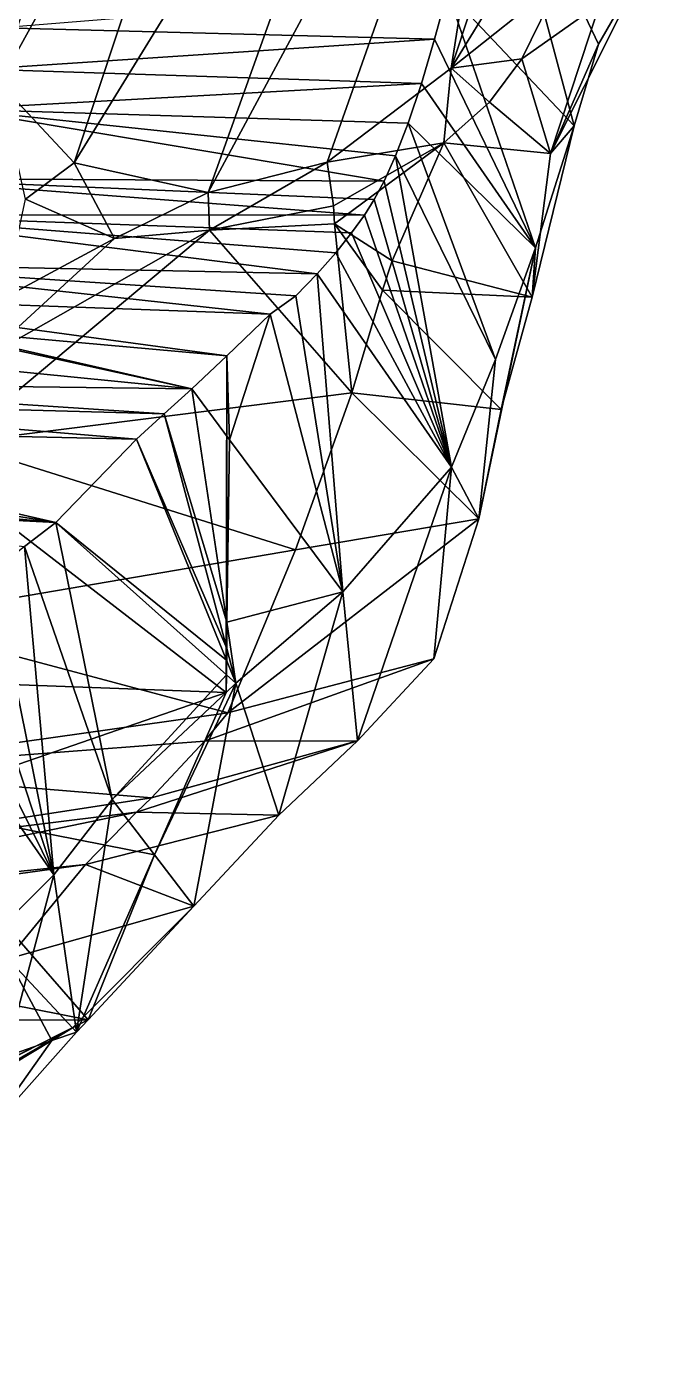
# Model space of a CAD drawing. Extents: x 0 to 165, y 0 to 73.
# Drawn here: x 154.37 to 163.92, y 13.79 to 34.1 of the extents above; entities that cross this region are included whole.
import ezdxf

# ---------------------------------------------------------------- set-up
doc = ezdxf.new("R2010")
doc.units = 0
doc.layers.get('0').update_dxf_attribs({"color": 1, "linetype": 'CONTINUOUS'})

msp = doc.modelspace()

# ---------------------------------------------------------------- linework, layer by layer
at = {"color": 60}
for points in [[(157.143, 31.5677, 174.29), (155.099, 32.0181, 175.911), (160.387, 40.6116, 180.249)], [(155.711, 30.8649, 175.104), (155.099, 32.0181, 175.911), (157.143, 31.5677, 174.29)], [(157.143, 31.5677, 174.29), (158.963, 32.0273, 173.064), (157.165, 30.9894, 174.066)], [(157.165, 30.9894, 174.066), (155.711, 30.8649, 175.104), (157.143, 31.5677, 174.29)], [(157.165, 30.9894, 174.066), (159.075, 31.086, 172.814), (159.343, 28.5041, 170.606)], [(157.165, 30.9894, 174.066), (159.343, 28.5041, 170.606), (153.279, 27.7391, 174.269)], [(157.165, 30.9894, 174.066), (153.279, 27.7391, 174.269), (153.727, 29.0388, 175.017)], [(155.711, 30.8649, 175.104), (157.165, 30.9894, 174.066), (153.727, 29.0388, 175.017)], [(153.727, 29.0388, 175.017), (154.03, 29.9579, 175.523), (155.711, 30.8649, 175.104)], [(153.279, 27.7391, 174.269), (159.343, 28.5041, 170.606), (158.479, 26.1044, 168.87)], [(148.52, 27.9658, 153.774), (156.05, 27.7971, 154.788), (148.892, 28.3939, 154.488)], [(148.199, 27.5941, 153.212), (154.815, 26.5223, 153.035), (148.52, 27.9658, 153.774)], [(148.52, 27.9658, 153.774), (154.815, 26.5223, 153.035), (156.05, 27.7971, 154.788)], [(153.279, 27.7391, 174.269), (158.479, 26.1044, 168.87), (152.154, 25.0245, 172.42)], [(154.815, 26.5223, 153.035), (157.426, 24.4182, 156.835), (156.05, 27.7971, 154.788)], [(154.815, 26.5223, 153.035), (147.721, 26.8856, 152.252), (154.336, 26.1549, 152.354)], [(155.677, 22.2861, 154.329), (157.423, 24.196, 156.835), (154.815, 26.5223, 153.035)], [(155.677, 22.2861, 154.329), (154.788, 21.1348, 152.692), (155.133, 18.7341, 156.582)]]:
    msp.add_polyline3d(points, close=True, dxfattribs=at)
at = {"color": 20}
for points in [[(157.821, 40.2395, 181.407), (160.387, 40.6116, 180.249), (155.099, 32.0181, 175.911)], [(155.892, 39.2877, 181.498), (157.821, 40.2395, 181.407), (153.958, 33.237, 177.49)]]:
    msp.add_polyline3d(points, close=True, dxfattribs=at)
at = {"color": 30}
msp.add_polyline3d([(161.966, 40.5207, 178.722), (157.143, 31.5677, 174.29), (160.387, 40.6116, 180.249)], close=True, dxfattribs=at)
at = {"color": 70}
for points in [[(158.963, 32.0273, 173.064), (157.143, 31.5677, 174.29), (161.966, 40.5207, 178.722)], [(158.963, 32.0273, 173.064), (161.966, 40.5207, 178.722), (160.86, 33.4677, 172.494)], [(160.86, 33.4677, 172.494), (161.966, 40.5207, 178.722), (163.043, 40.0634, 176.828)], [(160.86, 33.4677, 172.494), (163.043, 40.0634, 176.828), (162.335, 35.8733, 173.21)], [(162.335, 35.8733, 173.21), (162.513, 34.7843, 172.952), (160.86, 33.4677, 172.494)], [(161.937, 33.6061, 172.519), (160.86, 33.4677, 172.494), (162.513, 34.7843, 172.952)], [(161.937, 33.6061, 172.519), (162.513, 34.7843, 172.952), (163.133, 34.4491, 172.129)], [(163.133, 34.4491, 172.129), (162.375, 32.1614, 170.771), (161.937, 33.6061, 172.519)], [(161.937, 33.6061, 172.519), (161.444, 32.9468, 172.439), (160.86, 33.4677, 172.494)], [(161.937, 33.6061, 172.519), (162.375, 32.1614, 170.771), (161.444, 32.9468, 172.439)], [(158.963, 32.0273, 173.064), (160.86, 33.4677, 172.494), (160.747, 32.3249, 172.47)], [(160.747, 32.3249, 172.47), (160.86, 33.4677, 172.494), (161.444, 32.9468, 172.439)], [(160.747, 32.3249, 172.47), (161.444, 32.9468, 172.439), (162.375, 32.1614, 170.771)], [(160.747, 32.3249, 172.47), (159.06, 31.3637, 173.015), (158.963, 32.0273, 173.064)], [(160.747, 32.3249, 172.47), (159.075, 31.086, 172.814), (159.06, 31.3637, 173.015)], [(159.075, 31.086, 172.814), (160.747, 32.3249, 172.47), (159.956, 30.5205, 171.883)], [(160.747, 32.3249, 172.47), (162.375, 32.1614, 170.771), (162.097, 29.9656, 169.565)], [(158.963, 32.0273, 173.064), (159.06, 31.3637, 173.015), (157.165, 30.9894, 174.066)], [(159.06, 31.3637, 173.015), (159.075, 31.086, 172.814), (157.165, 30.9894, 174.066)], [(159.075, 31.086, 172.814), (159.811, 30.0722, 171.589), (159.343, 28.5041, 170.606)], [(147.979, 27.1496, 152.703), (154.815, 26.5223, 153.035), (148.199, 27.5941, 153.212)], [(147.721, 26.8856, 152.252), (154.815, 26.5223, 153.035), (147.979, 27.1496, 152.703)], [(154.336, 26.1549, 152.354), (155.677, 22.2861, 154.329), (154.815, 26.5223, 153.035)], [(152.154, 25.0245, 172.42), (158.479, 26.1044, 168.87), (157.446, 23.6133, 166.763)], [(153.855, 25.7703, 151.659), (154.788, 21.1348, 152.692), (154.336, 26.1549, 152.354)], [(154.336, 26.1549, 152.354), (154.788, 21.1348, 152.692), (155.677, 22.2861, 154.329)], [(154.788, 21.1348, 152.692), (152.973, 24.805, 150.329), (152.537, 24.3643, 149.665)]]:
    msp.add_polyline3d(points, close=True, dxfattribs=at)
at = {"color": 2}
for points in [[(155.099, 32.0181, 175.911), (153.958, 33.237, 177.49), (157.821, 40.2395, 181.407)], [(155.099, 32.0181, 175.911), (154.352, 31.4659, 176.491), (153.958, 33.237, 177.49)], [(154.352, 31.4659, 176.491), (155.099, 32.0181, 175.911), (155.711, 30.8649, 175.104)], [(154.03, 29.9579, 175.523), (154.352, 31.4659, 176.491), (155.711, 30.8649, 175.104)], [(149.22, 28.6627, 154.926), (156.897, 28.5639, 156.018), (149.801, 29.2655, 155.713)], [(148.892, 28.3939, 154.488), (156.471, 28.1831, 155.393), (149.22, 28.6627, 154.926)], [(149.22, 28.6627, 154.926), (156.471, 28.1831, 155.393), (156.897, 28.5639, 156.018)], [(156.471, 28.1831, 155.393), (157.43, 24.9987, 156.835), (156.897, 28.5639, 156.018)], [(156.471, 28.1831, 155.393), (148.892, 28.3939, 154.488), (156.05, 27.7971, 154.788)], [(156.05, 27.7971, 154.788), (157.428, 24.5969, 156.835), (156.471, 28.1831, 155.393)], [(153.724, 17.1466, 154.587), (154.788, 21.1348, 152.692), (152.617, 18.9611, 149.31)], [(153.724, 17.1466, 154.587), (155.133, 18.7341, 156.582), (154.788, 21.1348, 152.692)], [(153.724, 17.1466, 154.587), (154.758, 18.603, 156.835), (155.133, 18.7341, 156.582)]]:
    msp.add_polyline3d(points, close=True, dxfattribs=at)
at = {"color": 4}
for points in [[(160.804, 34.6376, 163.909), (162.74, 32.5823, 167.486), (161.511, 37.192, 166.156)], [(160.606, 33.9085, 163.268), (160.804, 34.6376, 163.909), (153.995, 34.0804, 163.518)], [(160.606, 33.9085, 163.268), (162.149, 30.7209, 165.807), (160.804, 34.6376, 163.909)], [(160.804, 34.6376, 163.909), (162.149, 30.7209, 165.807), (162.74, 32.5823, 167.486)], [(153.995, 34.0804, 163.518), (153.681, 33.4507, 162.791), (160.606, 33.9085, 163.268)], [(160.606, 33.9085, 163.268), (153.681, 33.4507, 162.791), (160.404, 33.2293, 162.635)], [(160.606, 33.9085, 163.268), (160.404, 33.2293, 162.635), (162.149, 30.7209, 165.807)], [(160.404, 33.2293, 162.635), (160.202, 32.626, 162.031), (162.149, 30.7209, 165.807)], [(159.426, 23.1827, 162.89), (160.865, 27.3695, 162.152), (159.202, 25.46, 159.281)], [(159.426, 23.1827, 162.89), (157.088, 23.1818, 166.137), (160.595, 24.4374, 164.821)], [(159.426, 23.1827, 162.89), (158.224, 22.0486, 161.033), (156.049, 22.0959, 164.364)]]:
    msp.add_polyline3d(points, close=True, dxfattribs=at)
at = {"color": 110}
for points in [[(161.511, 37.192, 166.156), (162.74, 32.5823, 167.486), (163.111, 33.8313, 168.546)], [(161.282, 26.5772, 166.936), (162.149, 30.7209, 165.807), (161.534, 29.0122, 164.1)], [(161.282, 26.5772, 166.936), (159.343, 28.5041, 170.606), (161.621, 28.2511, 168.223)], [(161.282, 26.5772, 166.936), (157.446, 23.6133, 166.763), (158.479, 26.1044, 168.87)], [(157.446, 23.6133, 166.763), (151.199, 22.7335, 170.728), (152.154, 25.0245, 172.42)], [(157.088, 23.1818, 166.137), (157.446, 23.6133, 166.763), (160.595, 24.4374, 164.821)], [(157.088, 23.1818, 166.137), (151.199, 22.7335, 170.728), (157.446, 23.6133, 166.763)]]:
    msp.add_polyline3d(points, close=True, dxfattribs=at)
at = {"color": 100}
for points in [[(163.111, 33.8313, 168.546), (163.919, 35.2382, 169.603), (161.511, 37.192, 166.156)], [(163.111, 33.8313, 168.546), (162.375, 32.1614, 170.771), (163.919, 35.2382, 169.603)], [(162.74, 32.5823, 167.486), (162.149, 30.7209, 165.807), (162.097, 29.9656, 169.565)], [(161.621, 28.2511, 168.223), (162.149, 30.7209, 165.807), (161.282, 26.5772, 166.936)], [(161.621, 28.2511, 168.223), (162.097, 29.9656, 169.565), (162.149, 30.7209, 165.807)], [(161.621, 28.2511, 168.223), (159.343, 28.5041, 170.606), (159.811, 30.0722, 171.589)], [(149.878, 21.3303, 168.742), (156.049, 22.0959, 164.364), (149.113, 20.6594, 167.623)], [(148.872, 20.4094, 167.262), (155.268, 21.2938, 163.037), (154.086, 19.8554, 160.965)], [(148.872, 20.4094, 167.262), (149.113, 20.6594, 167.623), (155.268, 21.2938, 163.037)]]:
    msp.add_polyline3d(points, close=True, dxfattribs=at)
at = {"color": 3}
for points in [[(163.919, 35.2382, 169.603), (162.375, 32.1614, 170.771), (163.133, 34.4491, 172.129)], [(162.097, 29.9656, 169.565), (162.375, 32.1614, 170.771), (162.74, 32.5823, 167.486)], [(152.537, 24.3643, 149.665), (152.617, 18.9611, 149.31), (154.788, 21.1348, 152.692)]]:
    msp.add_polyline3d(points, close=True, dxfattribs=at)
at = {"color": 80}
for points in [[(162.375, 32.1614, 170.771), (163.111, 33.8313, 168.546), (162.74, 32.5823, 167.486)], [(159.956, 30.5205, 171.883), (160.747, 32.3249, 172.47), (162.097, 29.9656, 169.565)], [(159.956, 30.5205, 171.883), (159.811, 30.0722, 171.589), (159.075, 31.086, 172.814)], [(159.956, 30.5205, 171.883), (162.097, 29.9656, 169.565), (159.811, 30.0722, 171.589)], [(159.811, 30.0722, 171.589), (162.097, 29.9656, 169.565), (161.621, 28.2511, 168.223)], [(159.343, 28.5041, 170.606), (161.282, 26.5772, 166.936), (158.479, 26.1044, 168.87)], [(153.409, 25.2928, 150.991), (154.788, 21.1348, 152.692), (153.855, 25.7703, 151.659)], [(153.409, 25.2928, 150.991), (152.973, 24.805, 150.329), (154.788, 21.1348, 152.692)], [(151.199, 22.7335, 170.728), (157.088, 23.1818, 166.137), (156.277, 22.3131, 164.748)]]:
    msp.add_polyline3d(points, close=True, dxfattribs=at)
at = {"color": 140}
for points in [[(153.288, 32.8415, 161.878), (160.404, 33.2293, 162.635), (153.681, 33.4507, 162.791)], [(153.288, 32.8415, 161.878), (160.202, 32.626, 162.031), (160.404, 33.2293, 162.635)], [(160.008, 32.1235, 161.483), (160.202, 32.626, 162.031), (153.288, 32.8415, 161.878)], [(160.008, 32.1235, 161.483), (153.288, 32.8415, 161.878), (159.834, 31.7386, 161.018)], [(160.008, 32.1235, 161.483), (161.534, 29.0122, 164.1), (160.202, 32.626, 162.031)], [(160.202, 32.626, 162.031), (161.534, 29.0122, 164.1), (162.149, 30.7209, 165.807)], [(160.008, 32.1235, 161.483), (159.834, 31.7386, 161.018), (160.865, 27.3695, 162.152)], [(160.865, 27.3695, 162.152), (161.534, 29.0122, 164.1), (160.008, 32.1235, 161.483)], [(159.834, 31.7386, 161.018), (152.218, 31.7803, 160.216), (159.684, 31.4602, 160.65)], [(160.865, 27.3695, 162.152), (161.282, 26.5772, 166.936), (161.534, 29.0122, 164.1)], [(160.865, 27.3695, 162.152), (160.595, 24.4374, 164.821), (161.282, 26.5772, 166.936)], [(158.224, 22.0486, 161.033), (159.426, 23.1827, 162.89), (159.202, 25.46, 159.281)], [(158.224, 22.0486, 161.033), (157.57, 24.0651, 157.048), (156.928, 20.6585, 159.167)], [(158.224, 22.0486, 161.033), (156.928, 20.6585, 159.167), (155.268, 21.2938, 163.037)], [(154.086, 19.8554, 160.965), (154.758, 18.603, 156.835), (152.576, 17.8396, 158.306)]]:
    msp.add_polyline3d(points, close=True, dxfattribs=at)
at = {"color": 150}
for points in [[(152.218, 31.7803, 160.216), (159.834, 31.7386, 161.018), (153.288, 32.8415, 161.878)], [(159.534, 31.2177, 160.325), (159.684, 31.4602, 160.65), (152.218, 31.7803, 160.216)], [(159.684, 31.4602, 160.65), (160.865, 27.3695, 162.152), (159.834, 31.7386, 161.018)], [(159.684, 31.4602, 160.65), (159.534, 31.2177, 160.325), (160.865, 27.3695, 162.152)], [(159.333, 30.9511, 159.936), (151.691, 31.2219, 159.178), (159.095, 30.6423, 159.501)], [(159.333, 30.9511, 159.936), (160.865, 27.3695, 162.152), (159.534, 31.2177, 160.325)], [(159.333, 30.9511, 159.936), (159.095, 30.6423, 159.501), (160.865, 27.3695, 162.152)], [(159.095, 30.6423, 159.501), (158.809, 30.3242, 159.01), (160.865, 27.3695, 162.152)], [(159.202, 25.46, 159.281), (160.865, 27.3695, 162.152), (158.809, 30.3242, 159.01)], [(159.202, 25.46, 159.281), (157.43, 24.9987, 156.835), (157.57, 24.0651, 157.048)]]:
    msp.add_polyline3d(points, close=True, dxfattribs=at)
at = {"color": 160}
for points in [[(151.691, 31.2219, 159.178), (159.534, 31.2177, 160.325), (152.218, 31.7803, 160.216)], [(158.809, 30.3242, 159.01), (151.691, 31.2219, 159.178), (150.963, 30.4849, 157.914)], [(158.809, 30.3242, 159.01), (159.095, 30.6423, 159.501), (151.691, 31.2219, 159.178)], [(151.691, 31.2219, 159.178), (159.333, 30.9511, 159.936), (159.534, 31.2177, 160.325)], [(150.963, 30.4849, 157.914), (150.758, 29.9689, 156.835), (158.091, 29.7043, 157.854)], [(158.483, 29.9845, 158.468), (150.963, 30.4849, 157.914), (158.091, 29.7043, 157.854)], [(150.963, 30.4849, 157.914), (158.483, 29.9845, 158.468), (158.809, 30.3242, 159.01)], [(158.483, 29.9845, 158.468), (159.202, 25.46, 159.281), (158.809, 30.3242, 159.01)], [(158.091, 29.7043, 157.854), (159.202, 25.46, 159.281), (158.483, 29.9845, 158.468)], [(158.091, 29.7043, 157.854), (157.473, 27.7873, 156.835), (159.202, 25.46, 159.281)], [(156.928, 20.6585, 159.167), (154.086, 19.8554, 160.965), (155.268, 21.2938, 163.037)], [(156.928, 20.6585, 159.167), (155.073, 18.7988, 156.835), (154.086, 19.8554, 160.965)]]:
    msp.add_polyline3d(points, close=True, dxfattribs=at)
at = {"color": 40}
for points in [[(150.445, 29.9802, 156.791), (149.801, 29.2655, 155.713), (156.897, 28.5639, 156.018)], [(150.758, 29.9689, 156.835), (157.428, 29.0711, 156.835), (149.87, 29.7443, 156.835)], [(156.897, 28.5639, 156.018), (150.758, 29.9689, 156.835), (150.445, 29.9802, 156.791)], [(157.428, 29.0711, 156.835), (150.758, 29.9689, 156.835), (156.897, 28.5639, 156.018)], [(157.421, 23.9253, 156.835), (148.931, 24.2371, 156.835), (149.87, 29.7443, 156.835)], [(157.428, 29.0711, 156.835), (157.421, 23.9253, 156.835), (149.87, 29.7443, 156.835)], [(157.473, 27.7873, 156.835), (157.428, 29.0711, 156.835), (156.897, 28.5639, 156.018)], [(157.423, 24.196, 156.835), (157.421, 23.9253, 156.835), (157.428, 29.0711, 156.835)], [(157.43, 24.9987, 156.835), (157.423, 24.196, 156.835), (157.428, 29.0711, 156.835)], [(157.473, 27.7873, 156.835), (157.43, 24.9987, 156.835), (157.428, 29.0711, 156.835)], [(157.43, 24.9987, 156.835), (157.473, 27.7873, 156.835), (156.897, 28.5639, 156.018)], [(157.428, 24.5969, 156.835), (157.43, 24.9987, 156.835), (156.471, 28.1831, 155.393)], [(157.426, 24.4182, 156.835), (157.428, 24.5969, 156.835), (156.05, 27.7971, 154.788)], [(157.423, 24.196, 156.835), (157.426, 24.4182, 156.835), (154.815, 26.5223, 153.035)], [(157.428, 24.5969, 156.835), (157.423, 24.196, 156.835), (157.43, 24.9987, 156.835)], [(157.426, 24.4182, 156.835), (157.423, 24.196, 156.835), (157.428, 24.5969, 156.835)], [(152.446, 22.2077, 156.835), (148.931, 24.2371, 156.835), (157.421, 23.9253, 156.835)], [(157.421, 23.9253, 156.835), (157.423, 24.196, 156.835), (155.677, 22.2861, 154.329)], [(157.421, 23.9253, 156.835), (156.325, 21.4432, 156.835), (152.446, 22.2077, 156.835)], [(156.325, 21.4432, 156.835), (157.421, 23.9253, 156.835), (155.677, 22.2861, 154.329)], [(152.446, 22.2077, 156.835), (155.309, 18.9223, 156.835), (148.931, 20.1783, 156.835)], [(156.325, 21.4432, 156.835), (155.309, 18.9223, 156.835), (152.446, 22.2077, 156.835)], [(155.133, 18.7341, 156.582), (156.325, 21.4432, 156.835), (155.677, 22.2861, 154.329)], [(155.309, 18.9223, 156.835), (156.325, 21.4432, 156.835), (155.133, 18.7341, 156.582)], [(155.309, 18.9223, 156.835), (142.503, 18.8932, 156.835), (148.931, 20.1783, 156.835)], [(155.309, 18.9223, 156.835), (145.092, 13.7916, 156.835), (142.503, 18.8932, 156.835)], [(155.073, 18.7988, 156.835), (145.092, 13.7916, 156.835), (155.309, 18.9223, 156.835)], [(155.073, 18.7988, 156.835), (155.309, 18.9223, 156.835), (155.133, 18.7341, 156.582)], [(150.256, 16.0319, 156.835), (145.092, 13.7916, 156.835), (155.073, 18.7988, 156.835)], [(153.03, 17.5654, 156.835), (150.256, 16.0319, 156.835), (155.073, 18.7988, 156.835)], [(154.758, 18.603, 156.835), (153.03, 17.5654, 156.835), (155.073, 18.7988, 156.835)], [(154.758, 18.603, 156.835), (155.073, 18.7988, 156.835), (155.133, 18.7341, 156.582)], [(153.03, 17.5654, 156.835), (154.758, 18.603, 156.835), (153.724, 17.1466, 154.587)]]:
    msp.add_polyline3d(points, close=True, dxfattribs=at)
at = {"color": 5}
for points in [[(150.758, 29.9689, 156.835), (149.87, 29.7443, 156.835), (157.428, 29.0711, 156.835)], [(150.758, 29.9689, 156.835), (157.428, 29.0711, 156.835), (158.091, 29.7043, 157.854)], [(157.421, 23.9253, 156.835), (149.87, 29.7443, 156.835), (148.931, 24.2371, 156.835)], [(157.428, 29.0711, 156.835), (149.87, 29.7443, 156.835), (157.421, 23.9253, 156.835)], [(157.428, 29.0711, 156.835), (157.473, 27.7873, 156.835), (158.091, 29.7043, 157.854)], [(157.423, 24.196, 156.835), (157.428, 29.0711, 156.835), (157.421, 23.9253, 156.835)], [(157.43, 24.9987, 156.835), (157.428, 29.0711, 156.835), (157.423, 24.196, 156.835)], [(157.473, 27.7873, 156.835), (157.428, 29.0711, 156.835), (157.43, 24.9987, 156.835)], [(157.473, 27.7873, 156.835), (157.43, 24.9987, 156.835), (159.202, 25.46, 159.281)], [(157.57, 24.0651, 157.048), (158.224, 22.0486, 161.033), (159.202, 25.46, 159.281)], [(157.428, 24.5969, 156.835), (157.43, 24.9987, 156.835), (157.423, 24.196, 156.835)], [(157.43, 24.9987, 156.835), (157.428, 24.5969, 156.835), (157.57, 24.0651, 157.048)], [(157.426, 24.4182, 156.835), (157.428, 24.5969, 156.835), (157.423, 24.196, 156.835)], [(157.428, 24.5969, 156.835), (157.426, 24.4182, 156.835), (157.57, 24.0651, 157.048)], [(157.426, 24.4182, 156.835), (157.423, 24.196, 156.835), (157.57, 24.0651, 157.048)], [(152.446, 22.2077, 156.835), (157.421, 23.9253, 156.835), (148.931, 24.2371, 156.835)], [(157.423, 24.196, 156.835), (157.421, 23.9253, 156.835), (157.57, 24.0651, 157.048)], [(157.421, 23.9253, 156.835), (156.325, 21.4432, 156.835), (157.57, 24.0651, 157.048)], [(157.57, 24.0651, 157.048), (156.325, 21.4432, 156.835), (156.928, 20.6585, 159.167)], [(157.421, 23.9253, 156.835), (152.446, 22.2077, 156.835), (156.325, 21.4432, 156.835)], [(152.446, 22.2077, 156.835), (148.931, 20.1783, 156.835), (155.309, 18.9223, 156.835)], [(156.325, 21.4432, 156.835), (152.446, 22.2077, 156.835), (155.309, 18.9223, 156.835)], [(156.325, 21.4432, 156.835), (155.309, 18.9223, 156.835), (156.928, 20.6585, 159.167)], [(155.309, 18.9223, 156.835), (155.073, 18.7988, 156.835), (156.928, 20.6585, 159.167)], [(155.309, 18.9223, 156.835), (148.931, 20.1783, 156.835), (142.503, 18.8932, 156.835)], [(155.073, 18.7988, 156.835), (154.758, 18.603, 156.835), (154.086, 19.8554, 160.965)], [(155.309, 18.9223, 156.835), (142.503, 18.8932, 156.835), (145.092, 13.7916, 156.835)], [(155.073, 18.7988, 156.835), (155.309, 18.9223, 156.835), (145.092, 13.7916, 156.835)], [(150.256, 16.0319, 156.835), (155.073, 18.7988, 156.835), (145.092, 13.7916, 156.835)], [(153.03, 17.5654, 156.835), (155.073, 18.7988, 156.835), (150.256, 16.0319, 156.835)], [(154.758, 18.603, 156.835), (155.073, 18.7988, 156.835), (153.03, 17.5654, 156.835)], [(154.758, 18.603, 156.835), (153.03, 17.5654, 156.835), (152.576, 17.8396, 158.306)]]:
    msp.add_polyline3d(points, close=True, dxfattribs=at)
at = {"color": 120}
for points in [[(160.595, 24.4374, 164.821), (160.865, 27.3695, 162.152), (159.426, 23.1827, 162.89)], [(160.595, 24.4374, 164.821), (157.446, 23.6133, 166.763), (161.282, 26.5772, 166.936)], [(156.277, 22.3131, 164.748), (159.426, 23.1827, 162.89), (156.049, 22.0959, 164.364)], [(156.277, 22.3131, 164.748), (157.088, 23.1818, 166.137), (159.426, 23.1827, 162.89)], [(156.277, 22.3131, 164.748), (149.878, 21.3303, 168.742), (151.199, 22.7335, 170.728)], [(156.277, 22.3131, 164.748), (156.049, 22.0959, 164.364), (149.878, 21.3303, 168.742)], [(156.049, 22.0959, 164.364), (155.268, 21.2938, 163.037), (149.113, 20.6594, 167.623)], [(156.049, 22.0959, 164.364), (158.224, 22.0486, 161.033), (155.268, 21.2938, 163.037)]]:
    msp.add_polyline3d(points, close=True, dxfattribs=at)

doc.saveas('drawing.dxf')
